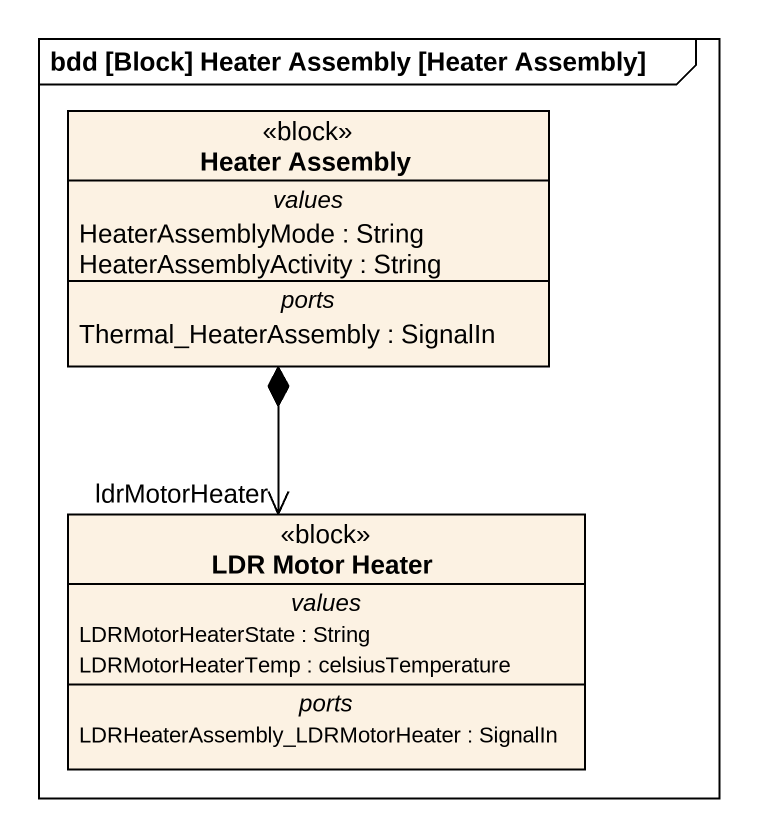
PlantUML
@startuml
mainframe bdd [Block] Heater Assembly [Heater Assembly]
hide circle
hide empty members
class "Heater Assembly" as Heater_Assembly <<block>> {
  -- values --
  HeaterAssemblyMode : String
  HeaterAssemblyActivity : String
  -- ports --
  Thermal_HeaterAssembly : SignalIn
}
class "LDR Motor Heater" as LDR_Motor_Heater <<block>> {
  -- values --
  LDRMotorHeaterState : String
  LDRMotorHeaterTemp : celsiusTemperature
  -- ports --
  LDRHeaterAssembly_LDRMotorHeater : SignalIn
}
Heater_Assembly *--> "ldrMotorHeater" LDR_Motor_Heater
@enduml
